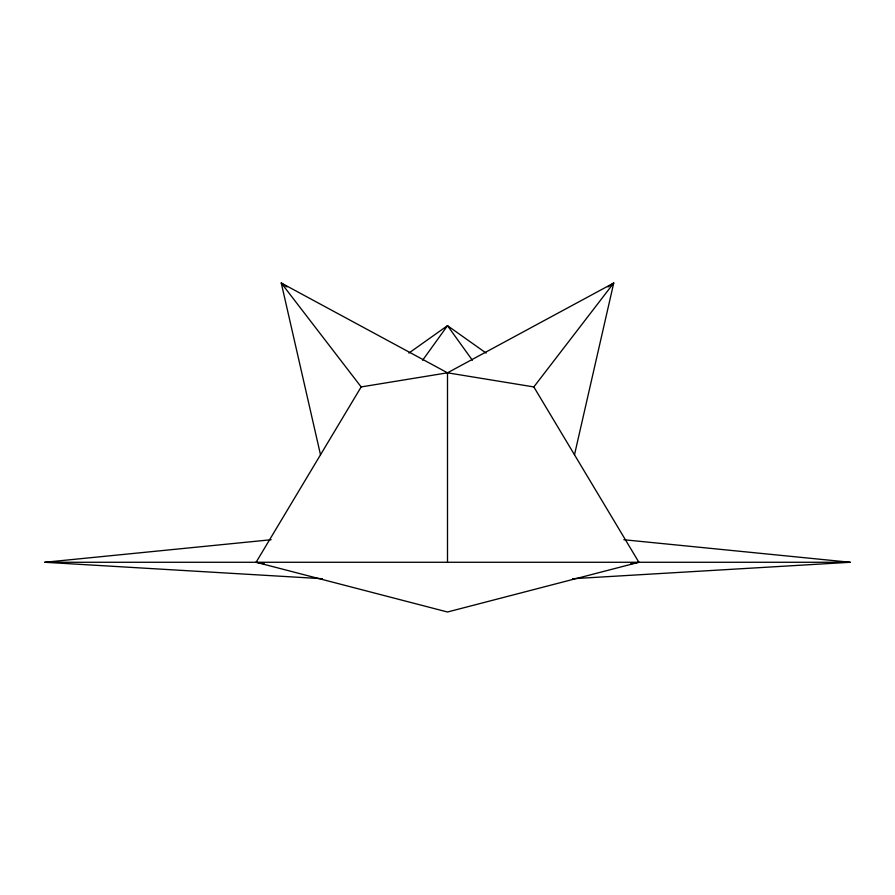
<?xml version="1.0" encoding="UTF-8"?>
<svg xmlns="http://www.w3.org/2000/svg" width="895" height="895" viewBox="0 0 895 895"><rect width="100%" height="100%" fill="white"/><g stroke="black" fill="none" stroke-linecap="round" stroke-linejoin="round"><path stroke-width="1.34" d="M574.489 454.794L613.746 282.999L447.5 372.812L361.166 386.931L256.104 562.273L447.5 612.001L638.896 562.273L533.834 386.931L447.5 372.812L281.254 282.999L320.511 454.794M422.63 360.237L447.5 325.668L486.119 353.077M533.834 386.931L613.746 282.999L608.018 286.948M408.881 353.077L447.5 325.668L472.37 360.237M630.706 563.839L638.896 562.273M322.424 578.718L44.75 562.273L271.151 539.741M572.576 578.718L850.25 562.273L623.849 539.741M44.75 562.273L850.25 562.273M256.104 562.273L264.293 563.839M286.982 286.948L281.254 282.999L361.166 386.931M447.5 372.812L447.5 562.273"/></g></svg>
